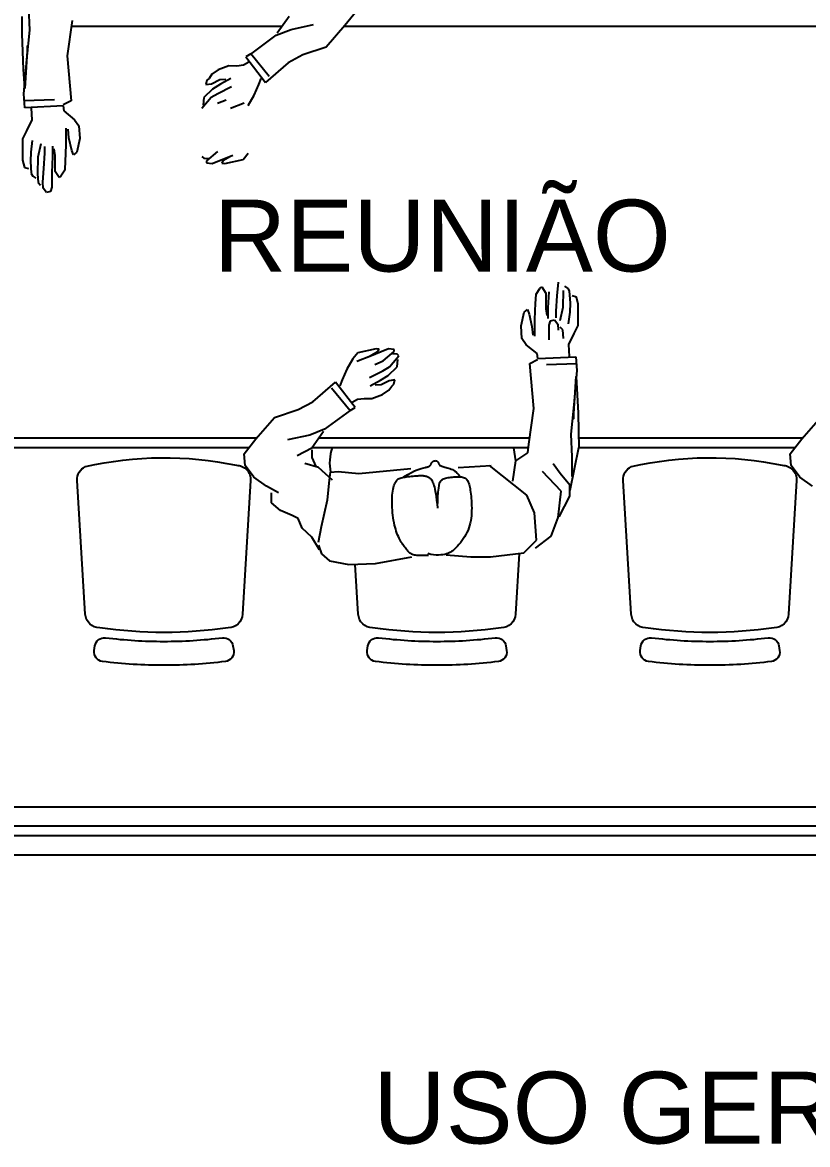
# Model space of a CAD drawing. Header units: millimetres. Extents: x 7034 to 7235, y -465 to -380.
# Drawn here: x 7135.399 to 7137.038, y -410.788 to -408.445 of the extents above; entities that cross this region are included whole.
import ezdxf

# ---------------------------------------------------------------- set-up
doc = ezdxf.new("R2010")
doc.units = ezdxf.units.MM
doc.header["$LTSCALE"] = 0.005
doc.layers.add('0-LAYOUT', color=250, linetype='Continuous', lineweight=25)
for name, color, linetype in [('ARQ_ESQUADRIA', 5, 'Continuous'), ('ARQ_MOBILIARIO 2', 252, 'Continuous'), ('ARQ_TXT_AMBIENTE', 3, 'Continuous'), ('JANELA', 10, 'Continuous')]:
    doc.layers.add(name, color=color, linetype=linetype)
doc.styles.get("Standard").update_dxf_attribs({"font": 'arial.ttf'})

msp = doc.modelspace()

# ---------------------------------------------------------------- linework, layer by layer
at = {"layer": '0-LAYOUT', "linetype": 'ByBlock'}
for points in [[(7135.5008, -408.4532), (7135.9413, -408.4532)], [(7136.0709, -408.4532), (7137.196, -408.4532)], [(7135.8877, -409.3132), (7135.3326, -409.3132)], [(7136.4577, -409.3132), (7136.0172, -409.3132)], [(7137.0278, -409.3132), (7136.5604, -409.3132)], [(7135.8716, -409.3332), (7135.344, -409.3332)], [(7136.4551, -409.3332), (7136.0032, -409.3332)], [(7137.0117, -409.3332), (7136.56, -409.3332)]]:
    msp.add_lwpolyline(points, dxfattribs=at)
for points in [[(7135.56, -409.7092, -0.399285), (7135.53, -409.6807), (7135.5131, -409.4013, -0.305593), (7135.5304, -409.3726, -0.109362), (7135.8454, -409.3698, -0.429301), (7135.8753, -409.4013), (7135.8584, -409.6807, -0.399285), (7135.8285, -409.7092, -0.071734)], [(7136.7001, -409.7092, -0.399285), (7136.6702, -409.6807), (7136.6532, -409.4013, -0.305593), (7136.6705, -409.3726, -0.109362), (7136.9855, -409.3698, -0.429301), (7137.0155, -409.4013), (7136.9986, -409.6807, -0.399285), (7136.9686, -409.7092, -0.071734)], [(7135.6942, -409.7374, 0.030867), (7135.8162, -409.7299, -0.408428), (7135.8384, -409.7469), (7135.8399, -409.7568, -0.419966), (7135.8225, -409.7795, -0.030916), (7135.6942, -409.7874, -0.030916), (7135.5659, -409.7795, -0.419966), (7135.5486, -409.7568), (7135.55, -409.7469, -0.408428), (7135.5723, -409.7299, 0.030867)], [(7136.2643, -409.7374, 0.030867), (7136.3862, -409.7299, -0.408428), (7136.4085, -409.7469), (7136.4099, -409.7568, -0.419966), (7136.3926, -409.7795, -0.030916), (7136.2643, -409.7874, -0.030916), (7136.136, -409.7795, -0.419966), (7136.1187, -409.7568), (7136.1201, -409.7469, -0.408428), (7136.1424, -409.7299, 0.030867)], [(7136.8344, -409.7374, 0.030867), (7136.9563, -409.7299, -0.408428), (7136.9786, -409.7469), (7136.98, -409.7568, -0.419966), (7136.9627, -409.7795, -0.030916), (7136.8344, -409.7874, -0.030916), (7136.7061, -409.7795, -0.419966), (7136.6887, -409.7568), (7136.6902, -409.7469, -0.408428), (7136.7124, -409.7299, 0.030867)]]:
    msp.add_lwpolyline(points, format="xyb", close=True, dxfattribs=at)
msp.add_lwpolyline([(7136.4362, -409.554), (7136.4285, -409.6807, -0.399285), (7136.3985, -409.7092, -0.071734), (7136.1301, -409.7092, -0.399285), (7136.1001, -409.6807), (7136.0938, -409.5767)], format="xyb", dxfattribs=at)
at = {"layer": 'ARQ_ESQUADRIA'}
for p, q in [((7138.3278, -410.1232), (7134.0045, -410.1232)), ((7138.3278, -410.1432), (7134.0045, -410.1432))]:
    msp.add_line(p, q, dxfattribs=at)
at = {"layer": 'ARQ_MOBILIARIO 2', "linetype": 'Continuous'}
for p, q in [((7135.4144, -408.4615), (7135.4123, -408.4144)), ((7135.9555, -408.433), (7135.9309, -408.468)), ((7136.0968, -408.4208), (7136.0723, -408.4516)), ((7135.4081, -408.523), (7135.4144, -408.4615)), ((7135.5025, -408.441), (7135.4921, -408.5148)), ((7135.9289, -408.472), (7135.9596, -408.4598)), ((7135.9596, -408.4598), (7136.0066, -408.4496)), ((7136.0723, -408.4516), (7136.0332, -408.4966)), ((7135.8758, -408.5112), (7135.9289, -408.472)), ((7136.0332, -408.4966), (7135.9841, -408.5131)), ((7135.4019, -408.5946), (7135.4081, -408.523)), ((7135.4921, -408.5148), (7135.5003, -408.6092)), ((7135.8715, -408.5281), (7135.8604, -408.5348)), ((7135.8756, -408.5111), (7135.8653, -408.5171)), ((7135.8653, -408.5171), (7135.9063, -408.5704)), ((7135.9143, -408.5581), (7135.8756, -408.5111)), ((7135.9533, -408.5294), (7135.9063, -408.5704)), ((7135.9841, -408.5131), (7135.9533, -408.5294)), ((7135.7944, -408.5533), (7135.7885, -408.5622)), ((7135.8077, -408.5444), (7135.7944, -408.5533)), ((7135.83, -408.5362), (7135.8077, -408.5444)), ((7135.8463, -408.5363), (7135.83, -408.5362)), ((7135.8604, -408.5348), (7135.8463, -408.5363)), ((7135.7841, -408.5659), (7135.7818, -408.5747)), ((7135.7818, -408.5747), (7135.7937, -408.5732)), ((7135.7885, -408.5622), (7135.7841, -408.5659)), ((7135.7937, -408.5732), (7135.8107, -408.5644)), ((7135.8122, -408.574), (7135.7959, -408.5844)), ((7135.8352, -408.58), (7135.807, -408.594)), ((7135.8107, -408.5644), (7135.8233, -408.5636)), ((7135.8337, -408.5622), (7135.8122, -408.574)), ((7135.8825, -408.597), (7135.8922, -408.5748)), ((7135.8922, -408.5748), (7135.8974, -408.5622)), ((7135.4039, -408.6234), (7135.4019, -408.5946)), ((7135.793, -408.6022), (7135.7736, -408.6251)), ((7135.7773, -408.6022), (7135.7759, -408.6177)), ((7135.7959, -408.5844), (7135.7773, -408.6022)), ((7135.807, -408.594), (7135.793, -408.6022)), ((7135.8699, -408.6185), (7135.8825, -408.597)), ((7135.4654, -408.6071), (7135.4019, -408.6091)), ((7135.4836, -408.6195), (7135.4039, -408.6234)), ((7135.4171, -408.624), (7135.4186, -408.6489)), ((7135.4836, -408.6195), (7135.4851, -408.6301)), ((7135.5003, -408.6092), (7135.4841, -408.6172)), ((7135.824, -408.6073), (7135.8063, -408.6147)), ((7135.8618, -408.6141), (7135.8329, -408.6251)), ((7135.4186, -408.6489), (7135.4073, -408.6716)), ((7135.4851, -408.6301), (7135.5077, -408.6483)), ((7135.5077, -408.6483), (7135.5168, -408.6611)), ((7135.4073, -408.6716), (7135.3989, -408.6882)), ((7135.4896, -408.6663), (7135.4896, -408.6989)), ((7135.4957, -408.686), (7135.4942, -408.6679)), ((7135.5168, -408.6611), (7135.5183, -408.6876)), ((7135.3989, -408.6882), (7135.3989, -408.7328)), ((7135.4193, -408.692), (7135.4163, -408.7162)), ((7135.5017, -408.7125), (7135.4957, -408.686)), ((7135.5183, -408.6876), (7135.5123, -408.7163)), ((7135.4163, -408.7162), (7135.4155, -408.7351)), ((7135.4368, -408.6988), (7135.4306, -408.7267)), ((7135.4435, -408.7502), (7135.4457, -408.7185)), ((7135.4457, -408.7185), (7135.4457, -408.7041)), ((7135.4616, -408.7033), (7135.4616, -408.7253)), ((7135.4669, -408.723), (7135.4647, -408.7094)), ((7135.4888, -408.72), (7135.488, -408.7336)), ((7135.4896, -408.6989), (7135.4888, -408.72)), ((7135.5055, -408.7215), (7135.5017, -408.7125)), ((7135.5123, -408.7163), (7135.5055, -408.7215)), ((7135.8063, -408.7147), (7135.7832, -408.734)), ((7135.8596, -408.7311), (7135.8699, -408.7185)), ((7135.3989, -408.7328), (7135.4027, -408.7479)), ((7135.4155, -408.7351), (7135.417, -408.7608)), ((7135.4306, -408.7267), (7135.4299, -408.7615)), ((7135.4616, -408.7253), (7135.4601, -408.7585)), ((7135.4669, -408.7411), (7135.4669, -408.723)), ((7135.4669, -408.7562), (7135.4669, -408.7411)), ((7135.488, -408.7336), (7135.4873, -408.754)), ((7135.7736, -408.7251), (7135.7773, -408.7288)), ((7135.7773, -408.7288), (7135.787, -408.7296)), ((7135.7832, -408.734), (7135.7832, -408.7384)), ((7135.7832, -408.7384), (7135.7951, -408.7399)), ((7135.7951, -408.7399), (7135.8381, -408.7222)), ((7135.8174, -408.734), (7135.8151, -408.7392)), ((7135.8151, -408.7392), (7135.8211, -408.7399)), ((7135.8329, -408.7251), (7135.8174, -408.734)), ((7135.8211, -408.7399), (7135.8596, -408.7311)), ((7135.4027, -408.7479), (7135.4117, -408.7502)), ((7135.417, -408.7608), (7135.4201, -408.766)), ((7135.4201, -408.766), (7135.4268, -408.7706)), ((7135.4299, -408.7615), (7135.4314, -408.7796)), ((7135.4412, -408.7789), (7135.4435, -408.7502)), ((7135.4601, -408.7585), (7135.4601, -408.7895)), ((7135.4752, -408.7691), (7135.4669, -408.7562)), ((7135.479, -408.7661), (7135.4752, -408.7691)), ((7135.4873, -408.754), (7135.479, -408.7661)), ((7135.4314, -408.7796), (7135.4367, -408.7849)), ((7135.4419, -408.791), (7135.4412, -408.7789)), ((7135.4487, -408.8001), (7135.4419, -408.791)), ((7135.4601, -408.7895), (7135.4571, -408.7985)), ((7135.4571, -408.7985), (7135.4487, -408.8001)), ((7136.4712, -409.0125), (7136.4795, -409.0004)), ((7136.4795, -409.0004), (7136.4834, -408.9973)), ((7136.4834, -408.9973), (7136.4916, -409.0102)), ((7136.5173, -408.9875), (7136.515, -409.0163)), ((7136.5384, -409.0004), (7136.5317, -408.9958)), ((7136.5415, -409.0057), (7136.5384, -409.0004)), ((7136.4705, -409.0328), (7136.4712, -409.0125)), ((7136.4916, -409.0102), (7136.4916, -409.0253)), ((7136.4916, -409.0253), (7136.4916, -409.0434)), ((7136.4969, -409.0412), (7136.4985, -409.0079)), ((7136.515, -409.0163), (7136.5128, -409.0479)), ((7136.5279, -409.0397), (7136.5286, -409.005)), ((7136.543, -409.0314), (7136.5415, -409.0057)), ((7136.5558, -409.0186), (7136.5468, -409.0163)), ((7136.5596, -409.0337), (7136.5558, -409.0186)), ((7136.4462, -409.0502), (7136.4531, -409.0449)), ((7136.4531, -409.0449), (7136.4568, -409.054)), ((7136.469, -409.0676), (7136.4697, -409.0464)), ((7136.4697, -409.0464), (7136.4705, -409.0328)), ((7136.4916, -409.0434), (7136.4938, -409.057)), ((7136.4969, -409.0631), (7136.4969, -409.0412)), ((7136.5128, -409.0479), (7136.5128, -409.0623)), ((7136.5218, -409.0676), (7136.5279, -409.0397)), ((7136.5423, -409.0502), (7136.543, -409.0314)), ((7136.5596, -409.0782), (7136.5596, -409.0337)), ((7136.4402, -409.0789), (7136.4462, -409.0502)), ((7136.4568, -409.054), (7136.4628, -409.0804)), ((7136.4689, -409.1001), (7136.469, -409.0676)), ((7136.4985, -409.077), (7136.5014, -409.0679)), ((7136.5014, -409.0679), (7136.5098, -409.0664)), ((7136.5098, -409.0664), (7136.5166, -409.0755)), ((7136.5392, -409.0744), (7136.5423, -409.0502)), ((7136.4417, -409.1053), (7136.4402, -409.0789)), ((7136.4628, -409.0804), (7136.4644, -409.0985)), ((7136.4985, -409.1079), (7136.4985, -409.077)), ((7136.5166, -409.0755), (7136.5173, -409.0875)), ((7136.5271, -409.0868), (7136.5218, -409.0815)), ((7136.5286, -409.105), (7136.5271, -409.0868)), ((7136.5399, -409.1175), (7136.5512, -409.0948)), ((7136.5512, -409.0948), (7136.5596, -409.0782)), ((7136.4508, -409.1182), (7136.4417, -409.1053)), ((7136.4734, -409.1363), (7136.4508, -409.1182)), ((7136.5414, -409.1424), (7136.5399, -409.1175)), ((7136.0989, -409.1353), (7136.0886, -409.1479)), ((7136.0968, -409.1524), (7136.1256, -409.1413)), ((7136.1375, -409.1265), (7136.0989, -409.1353)), ((7136.1634, -409.1265), (7136.1204, -409.1443)), ((7136.1256, -409.1413), (7136.1411, -409.1324)), ((7136.1434, -409.1272), (7136.1375, -409.1265)), ((7136.1411, -409.1324), (7136.1434, -409.1272)), ((7136.1523, -409.1517), (7136.1753, -409.1324)), ((7136.1753, -409.128), (7136.1634, -409.1265)), ((7136.1656, -409.1643), (7136.1849, -409.1414)), ((7136.1812, -409.1377), (7136.1715, -409.1369)), ((7136.1753, -409.1324), (7136.1753, -409.128)), ((7136.1849, -409.1414), (7136.1812, -409.1377)), ((7136.4749, -409.1469), (7136.4734, -409.1363)), ((7136.4749, -409.1469), (7136.5546, -409.1431)), ((7136.5546, -409.1431), (7136.5567, -409.1718)), ((7136.0886, -409.1479), (7136.076, -409.1694)), ((7136.1345, -409.1591), (7136.1523, -409.1517)), ((7136.1515, -409.1724), (7136.1656, -409.1643)), ((7136.1626, -409.1821), (7136.1812, -409.1643)), ((7136.1812, -409.1643), (7136.1826, -409.1487)), ((7136.4582, -409.1573), (7136.4744, -409.1493)), ((7136.4664, -409.2516), (7136.4582, -409.1573)), ((7136.4931, -409.1593), (7136.5567, -409.1573)), ((7136.076, -409.1694), (7136.0663, -409.1916)), ((7136.1233, -409.1865), (7136.1515, -409.1724)), ((7136.1463, -409.1924), (7136.1626, -409.1821)), ((7136.5567, -409.1718), (7136.5504, -409.2434)), ((7136.0052, -409.2371), (7136.0522, -409.1961)), ((7136.0442, -409.2083), (7136.0829, -409.2554)), ((7136.0933, -409.2494), (7136.0522, -409.1961)), ((7136.0663, -409.1916), (7136.0612, -409.2042)), ((7136.1248, -409.2042), (7136.1463, -409.1924)), ((7136.1478, -409.202), (7136.1352, -409.2028)), ((7136.1648, -409.1932), (7136.1478, -409.202)), ((7136.1508, -409.2221), (7136.1641, -409.2132)), ((7136.1641, -409.2132), (7136.17, -409.2043)), ((7136.1767, -409.1917), (7136.1648, -409.1932)), ((7136.17, -409.2043), (7136.1744, -409.2006)), ((7136.1744, -409.2006), (7136.1767, -409.1917)), ((7136.087, -409.2383), (7136.0981, -409.2317)), ((7136.0981, -409.2317), (7136.1123, -409.2302)), ((7136.1123, -409.2302), (7136.1285, -409.2302)), ((7136.1285, -409.2302), (7136.1508, -409.2221)), ((7135.9253, -409.2698), (7135.9744, -409.2533)), ((7135.9744, -409.2533), (7136.0052, -409.2371)), ((7136.0828, -409.2552), (7136.0297, -409.2944)), ((7136.0829, -409.2554), (7136.0933, -409.2494)), ((7136.456, -409.3254), (7136.4664, -409.2516)), ((7136.5504, -409.2434), (7136.5441, -409.305)), ((7135.8863, -409.3148), (7135.9253, -409.2698)), ((7137.0264, -409.3148), (7137.0655, -409.2698)), ((7135.9989, -409.3066), (7135.9519, -409.3169)), ((7136.0297, -409.2944), (7135.9989, -409.3066)), ((7136.003, -409.3334), (7136.0276, -409.2984)), ((7136.5441, -409.305), (7136.5462, -409.352)), ((7135.8617, -409.3456), (7135.8863, -409.3148)), ((7136.4539, -409.3439), (7136.456, -409.3254)), ((7137.0019, -409.3456), (7137.0264, -409.3148)), ((7135.8638, -409.3701), (7135.8617, -409.3456)), ((7135.9723, -409.3497), (7136.003, -409.3334)), ((7136.003, -409.3374), (7136.003, -409.3539)), ((7136.003, -409.3539), (7136.0113, -409.3722)), ((7136.4294, -409.3602), (7136.4249, -409.3332)), ((7136.4294, -409.3602), (7136.4539, -409.3439)), ((7136.5601, -409.3331), (7136.542, -409.4228)), ((7136.5462, -409.352), (7136.5462, -409.393)), ((7137.0039, -409.3701), (7137.0019, -409.3456)), ((7135.8821, -409.3946), (7135.8638, -409.3701)), ((7136.0172, -409.3742), (7135.9885, -409.3662)), ((7136.0462, -409.401), (7136.0172, -409.3742)), ((7136.1015, -409.3868), (7136.21, -409.3766)), ((7136.2273, -409.3776), (7136.2311, -409.3764)), ((7136.2311, -409.3764), (7136.2344, -409.3756)), ((7136.2344, -409.3756), (7136.2371, -409.375)), ((7136.2371, -409.375), (7136.2394, -409.3745)), ((7136.2394, -409.3745), (7136.2414, -409.374)), ((7136.2414, -409.374), (7136.2431, -409.3736)), ((7136.2431, -409.3736), (7136.2444, -409.3733)), ((7136.2444, -409.3733), (7136.2456, -409.3729)), ((7136.2456, -409.3729), (7136.2466, -409.3726)), ((7136.2466, -409.3726), (7136.2474, -409.3722)), ((7136.2474, -409.3722), (7136.2481, -409.3718)), ((7136.2481, -409.3718), (7136.2488, -409.3714)), ((7136.2488, -409.3714), (7136.2494, -409.3709)), ((7136.2494, -409.3709), (7136.25, -409.3704)), ((7136.25, -409.3704), (7136.2505, -409.3699)), ((7136.2505, -409.3699), (7136.251, -409.3693)), ((7136.251, -409.3693), (7136.2514, -409.3686)), ((7136.2514, -409.3686), (7136.2519, -409.3679)), ((7136.2519, -409.3679), (7136.2523, -409.3672)), ((7136.2523, -409.3672), (7136.2526, -409.3665)), ((7136.2526, -409.3665), (7136.253, -409.3657)), ((7136.253, -409.3657), (7136.2534, -409.3649)), ((7136.2534, -409.3649), (7136.2538, -409.3642)), ((7136.2538, -409.3642), (7136.2543, -409.3634)), ((7136.2543, -409.3634), (7136.2549, -409.3627)), ((7136.2549, -409.3627), (7136.2555, -409.3621)), ((7136.2555, -409.3621), (7136.2562, -409.3615)), ((7136.2562, -409.3615), (7136.2571, -409.361)), ((7136.2571, -409.361), (7136.258, -409.3606)), ((7136.258, -409.3606), (7136.2591, -409.3603)), ((7136.2591, -409.3603), (7136.2601, -409.3602)), ((7136.2601, -409.3602), (7136.2612, -409.3601)), ((7136.2612, -409.3601), (7136.2622, -409.3602)), ((7136.2622, -409.3602), (7136.2632, -409.3604)), ((7136.2632, -409.3604), (7136.2641, -409.3608)), ((7136.2641, -409.3608), (7136.2648, -409.3613)), ((7136.2648, -409.3613), (7136.2655, -409.3619)), ((7136.2655, -409.3619), (7136.2661, -409.3626)), ((7136.2661, -409.3626), (7136.2666, -409.3634)), ((7136.2666, -409.3634), (7136.2671, -409.3643)), ((7136.2671, -409.3643), (7136.2675, -409.3651)), ((7136.2675, -409.3651), (7136.2678, -409.366)), ((7136.2678, -409.366), (7136.2681, -409.3667)), ((7136.2681, -409.3667), (7136.2684, -409.3674)), ((7136.2684, -409.3674), (7136.2687, -409.3681)), ((7136.2687, -409.3681), (7136.269, -409.3686)), ((7136.269, -409.3686), (7136.2694, -409.3692)), ((7136.2694, -409.3692), (7136.27, -409.3697)), ((7136.27, -409.3697), (7136.2708, -409.3701)), ((7136.2708, -409.3701), (7136.2718, -409.3706)), ((7136.2718, -409.3706), (7136.2731, -409.3711)), ((7136.2731, -409.3711), (7136.2747, -409.3716)), ((7136.2747, -409.3716), (7136.2765, -409.3722)), ((7136.2765, -409.3722), (7136.2786, -409.3728)), ((7136.2786, -409.3728), (7136.2809, -409.3734)), ((7136.2809, -409.3734), (7136.2833, -409.3741)), ((7136.2833, -409.3741), (7136.2859, -409.3748)), ((7136.2859, -409.3748), (7136.2885, -409.3757)), ((7136.2885, -409.3757), (7136.2911, -409.3766)), ((7136.2911, -409.3766), (7136.2938, -409.3776)), ((7136.3085, -409.3744), (7136.3779, -409.3704)), ((7136.4518, -409.432), (7136.3741, -409.3704)), ((7136.4231, -409.4032), (7136.4294, -409.3602)), ((7136.5216, -409.387), (7136.5071, -409.3665)), ((7137.0222, -409.3946), (7137.0039, -409.3701)), ((7135.9087, -409.4132), (7135.8821, -409.3946)), ((7136.04, -409.401), (7136.0421, -409.3845)), ((7136.0421, -409.3845), (7136.0583, -409.3825)), ((7136.0583, -409.3825), (7136.1015, -409.3868)), ((7136.1805, -409.401), (7136.182, -409.3996)), ((7136.182, -409.3996), (7136.1836, -409.3984)), ((7136.1836, -409.3984), (7136.1854, -409.3974)), ((7136.1854, -409.3974), (7136.1874, -409.3966)), ((7136.1874, -409.3966), (7136.1896, -409.3959)), ((7136.1896, -409.3959), (7136.1921, -409.3954)), ((7136.1921, -409.3954), (7136.1948, -409.3948)), ((7136.1948, -409.3948), (7136.1978, -409.3943)), ((7136.1955, -409.3938), (7136.2038, -409.3888)), ((7136.1978, -409.3943), (7136.2011, -409.3939)), ((7136.2011, -409.3939), (7136.2045, -409.3935)), ((7136.2038, -409.3888), (7136.2111, -409.3848)), ((7136.2045, -409.3935), (7136.2079, -409.3931)), ((7136.2079, -409.3931), (7136.2114, -409.3927)), ((7136.2111, -409.3848), (7136.2173, -409.3817)), ((7136.2114, -409.3927), (7136.2149, -409.3923)), ((7136.2149, -409.3923), (7136.2182, -409.392)), ((7136.2173, -409.3817), (7136.2227, -409.3793)), ((7136.2182, -409.392), (7136.2213, -409.3918)), ((7136.2213, -409.3918), (7136.2242, -409.3915)), ((7136.2227, -409.3793), (7136.2273, -409.3776)), ((7136.2242, -409.3915), (7136.2268, -409.3914)), ((7136.2268, -409.3914), (7136.2292, -409.3912)), ((7136.2292, -409.3912), (7136.2315, -409.3912)), ((7136.2315, -409.3912), (7136.2336, -409.3912)), ((7136.2336, -409.3912), (7136.2355, -409.3913)), ((7136.2355, -409.3913), (7136.2373, -409.3915)), ((7136.2373, -409.3915), (7136.2391, -409.3918)), ((7136.2391, -409.3918), (7136.2408, -409.3922)), ((7136.2408, -409.3922), (7136.2424, -409.3927)), ((7136.2424, -409.3927), (7136.244, -409.3933)), ((7136.244, -409.3933), (7136.2455, -409.394)), ((7136.2455, -409.394), (7136.2469, -409.3947)), ((7136.2469, -409.3947), (7136.2483, -409.3956)), ((7136.2483, -409.3956), (7136.2495, -409.3965)), ((7136.2495, -409.3965), (7136.2507, -409.3975)), ((7136.2507, -409.3975), (7136.2517, -409.3986)), ((7136.2517, -409.3986), (7136.2527, -409.3998)), ((7136.2527, -409.3998), (7136.2536, -409.4011)), ((7136.2726, -409.402), (7136.2742, -409.4005)), ((7136.2742, -409.4005), (7136.276, -409.3992)), ((7136.276, -409.3992), (7136.278, -409.3982)), ((7136.278, -409.3982), (7136.2801, -409.3973)), ((7136.2801, -409.3973), (7136.2825, -409.3966)), ((7136.2825, -409.3966), (7136.285, -409.396)), ((7136.285, -409.396), (7136.2876, -409.3955)), ((7136.2876, -409.3955), (7136.2905, -409.3951)), ((7136.2905, -409.3951), (7136.2935, -409.3948)), ((7136.2935, -409.3948), (7136.2966, -409.3944)), ((7136.2938, -409.3776), (7136.2965, -409.3788)), ((7136.2965, -409.3788), (7136.2991, -409.3801)), ((7136.2966, -409.3944), (7136.2998, -409.3941)), ((7136.2991, -409.3801), (7136.3017, -409.3818)), ((7136.2998, -409.3941), (7136.3031, -409.3939)), ((7136.3017, -409.3818), (7136.3043, -409.3837)), ((7136.3031, -409.3939), (7136.3063, -409.3937)), ((7136.3043, -409.3837), (7136.3069, -409.3861)), ((7136.3063, -409.3937), (7136.3095, -409.3937)), ((7136.3069, -409.3861), (7136.3094, -409.3889)), ((7136.3094, -409.3889), (7136.3119, -409.3922)), ((7136.3095, -409.3937), (7136.3125, -409.3937)), ((7136.3125, -409.3937), (7136.3153, -409.394)), ((7136.3153, -409.394), (7136.3179, -409.3945)), ((7136.3179, -409.3945), (7136.3201, -409.3951)), ((7136.3201, -409.3951), (7136.3221, -409.396)), ((7136.3221, -409.396), (7136.3239, -409.397)), ((7136.3239, -409.397), (7136.3254, -409.3983)), ((7136.3254, -409.3983), (7136.3267, -409.3998)), ((7136.3267, -409.3998), (7136.3278, -409.4015)), ((7136.5237, -409.4238), (7136.4847, -409.3827)), ((7136.542, -409.4116), (7136.5216, -409.387)), ((7137.0488, -409.4132), (7137.0222, -409.3946)), ((7135.9332, -409.4275), (7135.9087, -409.4132)), ((7136.0358, -409.442), (7136.04, -409.401)), ((7136.1715, -409.4279), (7136.1721, -409.4237)), ((7136.1721, -409.4237), (7136.1728, -409.4197)), ((7136.1728, -409.4197), (7136.1736, -409.4161)), ((7136.1736, -409.4161), (7136.1745, -409.4128)), ((7136.1745, -409.4128), (7136.1755, -409.4098)), ((7136.1755, -409.4098), (7136.1766, -409.4071)), ((7136.1766, -409.4071), (7136.1778, -409.4048)), ((7136.1778, -409.4048), (7136.1791, -409.4028)), ((7136.1791, -409.4028), (7136.1805, -409.401)), ((7136.2536, -409.4011), (7136.2545, -409.4027)), ((7136.2545, -409.4027), (7136.2553, -409.4046)), ((7136.2553, -409.4046), (7136.2562, -409.4067)), ((7136.2562, -409.4067), (7136.257, -409.4092)), ((7136.257, -409.4092), (7136.2579, -409.4122)), ((7136.2579, -409.4122), (7136.2589, -409.4156)), ((7136.2589, -409.4156), (7136.2599, -409.4196)), ((7136.2599, -409.4196), (7136.2609, -409.4242)), ((7136.2609, -409.4242), (7136.2619, -409.4295)), ((7136.2672, -409.426), (7136.268, -409.4179)), ((7136.268, -409.4179), (7136.2689, -409.4118)), ((7136.2689, -409.4118), (7136.27, -409.4073)), ((7136.27, -409.4073), (7136.2712, -409.4042)), ((7136.2712, -409.4042), (7136.2726, -409.402)), ((7136.3278, -409.4015), (7136.3289, -409.4033)), ((7136.3289, -409.4033), (7136.3298, -409.4053)), ((7136.3298, -409.4053), (7136.3306, -409.4076)), ((7136.3306, -409.4076), (7136.3314, -409.41)), ((7136.3314, -409.41), (7136.3322, -409.4126)), ((7136.3322, -409.4126), (7136.3328, -409.4155)), ((7136.3328, -409.4155), (7136.3334, -409.4186)), ((7136.3334, -409.4186), (7136.334, -409.4221)), ((7136.334, -409.4221), (7136.3346, -409.4258)), ((7136.5174, -409.4791), (7136.5237, -409.4238)), ((7136.542, -409.4341), (7136.542, -409.4116)), ((7135.919, -409.448), (7135.919, -409.4275)), ((7136.0233, -409.4973), (7136.0358, -409.442)), ((7136.1705, -409.4475), (7136.1706, -409.4423)), ((7136.1706, -409.4528), (7136.1705, -409.4475)), ((7136.1706, -409.4423), (7136.1708, -409.4372)), ((7136.1708, -409.4372), (7136.1711, -409.4324)), ((7136.1711, -409.4324), (7136.1715, -409.4279)), ((7136.2619, -409.4295), (7136.2628, -409.4356)), ((7136.2628, -409.4356), (7136.2637, -409.4426)), ((7136.2637, -409.4426), (7136.2645, -409.4505)), ((7136.2659, -409.4499), (7136.2665, -409.4366)), ((7136.2665, -409.4366), (7136.2672, -409.426)), ((7136.3346, -409.4258), (7136.3351, -409.4298)), ((7136.3351, -409.4298), (7136.3356, -409.4341)), ((7136.3356, -409.4341), (7136.336, -409.4388)), ((7136.336, -409.4388), (7136.3364, -409.4437)), ((7136.3364, -409.4437), (7136.3366, -409.4487)), ((7136.4684, -409.4688), (7136.4518, -409.432)), ((7136.5195, -409.4771), (7136.542, -409.4341)), ((7135.9373, -409.4645), (7135.919, -409.448)), ((7135.9618, -409.4748), (7135.9373, -409.4645)), ((7136.1708, -409.4582), (7136.1706, -409.4528)), ((7136.1712, -409.4636), (7136.1708, -409.4582)), ((7136.1716, -409.469), (7136.1712, -409.4636)), ((7136.1722, -409.4743), (7136.1716, -409.469)), ((7136.2645, -409.4505), (7136.2652, -409.4594)), ((7136.3366, -409.4698), (7136.3362, -409.4751)), ((7136.3366, -409.4487), (7136.3368, -409.4539)), ((7136.3368, -409.4645), (7136.3366, -409.4698)), ((7136.3368, -409.4539), (7136.3369, -409.4592)), ((7136.3369, -409.4592), (7136.3368, -409.4645)), ((7136.4721, -409.5264), (7136.4684, -409.4688)), ((7135.9743, -409.4808), (7135.9618, -409.4748)), ((7135.9826, -409.5013), (7135.9743, -409.4808)), ((7136.173, -409.4796), (7136.1722, -409.4743)), ((7136.1738, -409.4847), (7136.173, -409.4796)), ((7136.1748, -409.4897), (7136.1738, -409.4847)), ((7136.1758, -409.4945), (7136.1748, -409.4897)), ((7136.3338, -409.4904), (7136.3325, -409.4954)), ((7136.3348, -409.4854), (7136.3338, -409.4904)), ((7136.3356, -409.4803), (7136.3348, -409.4854)), ((7136.3362, -409.4751), (7136.3356, -409.4803)), ((7136.5029, -409.5181), (7136.5174, -409.4791)), ((7136.0029, -409.5198), (7135.9826, -409.5013)), ((7136.0171, -409.5301), (7136.0233, -409.4973)), ((7136.177, -409.4991), (7136.1758, -409.4945)), ((7136.1782, -409.5035), (7136.177, -409.4991)), ((7136.1795, -409.5077), (7136.1782, -409.5035)), ((7136.1809, -409.5116), (7136.1795, -409.5077)), ((7136.1823, -409.5152), (7136.1809, -409.5116)), ((7136.1838, -409.5185), (7136.1823, -409.5152)), ((7136.3247, -409.5145), (7136.322, -409.519)), ((7136.3271, -409.5099), (7136.3247, -409.5145)), ((7136.3292, -409.5051), (7136.3271, -409.5099)), ((7136.331, -409.5003), (7136.3292, -409.5051)), ((7136.3325, -409.4954), (7136.331, -409.5003)), ((7136.0192, -409.5464), (7136.0029, -409.5198)), ((7136.0171, -409.5364), (7136.0233, -409.5546)), ((7136.1853, -409.5217), (7136.1838, -409.5185)), ((7136.1868, -409.5247), (7136.1853, -409.5217)), ((7136.1884, -409.5275), (7136.1868, -409.5247)), ((7136.1899, -409.5301), (7136.1884, -409.5275)), ((7136.1915, -409.5326), (7136.1899, -409.5301)), ((7136.1931, -409.5351), (7136.1915, -409.5326)), ((7136.1946, -409.5374), (7136.1931, -409.5351)), ((7136.1962, -409.5396), (7136.1946, -409.5374)), ((7136.1977, -409.5417), (7136.1962, -409.5396)), ((7136.3072, -409.5385), (7136.3045, -409.5415)), ((7136.3102, -409.5351), (7136.3072, -409.5385)), ((7136.3132, -409.5315), (7136.3102, -409.5351)), ((7136.3162, -409.5275), (7136.3132, -409.5315)), ((7136.3191, -409.5234), (7136.3162, -409.5275)), ((7136.322, -409.519), (7136.3191, -409.5234)), ((7136.4455, -409.5529), (7136.4721, -409.5264)), ((7136.47, -409.5426), (7136.5029, -409.5181)), ((7136.0233, -409.5546), (7136.0399, -409.5692)), ((7136.1363, -409.5752), (7136.2119, -409.561)), ((7136.1993, -409.5437), (7136.1977, -409.5417)), ((7136.2007, -409.5455), (7136.1993, -409.5437)), ((7136.2022, -409.5473), (7136.2007, -409.5455)), ((7136.2037, -409.5489), (7136.2022, -409.5473)), ((7136.2051, -409.5505), (7136.2037, -409.5489)), ((7136.2065, -409.5519), (7136.2051, -409.5505)), ((7136.208, -409.5531), (7136.2065, -409.5519)), ((7136.2095, -409.5543), (7136.208, -409.5531)), ((7136.2112, -409.5552), (7136.2095, -409.5543)), ((7136.213, -409.5561), (7136.2112, -409.5552)), ((7136.215, -409.5568), (7136.213, -409.5561)), ((7136.2172, -409.5574), (7136.215, -409.5568)), ((7136.2197, -409.5578), (7136.2172, -409.5574)), ((7136.2225, -409.558), (7136.2197, -409.5578)), ((7136.2256, -409.5582), (7136.2225, -409.558)), ((7136.2291, -409.5583), (7136.2256, -409.5582)), ((7136.2329, -409.5583), (7136.2291, -409.5583)), ((7136.2371, -409.5583), (7136.2329, -409.5583)), ((7136.2418, -409.5583), (7136.2371, -409.5583)), ((7136.2468, -409.5583), (7136.2418, -409.5583)), ((7136.2515, -409.5558), (7136.2451, -409.5543)), ((7136.2574, -409.5567), (7136.2515, -409.5558)), ((7136.2629, -409.5572), (7136.2574, -409.5567)), ((7136.2679, -409.5573), (7136.2629, -409.5572)), ((7136.2725, -409.5571), (7136.2679, -409.5573)), ((7136.2768, -409.5565), (7136.2725, -409.5571)), ((7136.2806, -409.5558), (7136.2768, -409.5565)), ((7136.284, -409.5549), (7136.2806, -409.5558)), ((7136.2838, -409.5568), (7136.3349, -409.5611)), ((7136.2871, -409.5539), (7136.284, -409.5549)), ((7136.2899, -409.5528), (7136.2871, -409.5539)), ((7136.2924, -409.5515), (7136.2899, -409.5528)), ((7136.2948, -409.55), (7136.2924, -409.5515)), ((7136.2972, -409.5483), (7136.2948, -409.55)), ((7136.2995, -409.5464), (7136.2972, -409.5483)), ((7136.3019, -409.5441), (7136.2995, -409.5464)), ((7136.3045, -409.5415), (7136.3019, -409.5441)), ((7136.3349, -409.5611), (7136.3761, -409.5611)), ((7136.3761, -409.5611), (7136.4455, -409.5529)), ((7136.0399, -409.5692), (7136.0806, -409.5772)), ((7136.0806, -409.5772), (7136.1363, -409.5752))]:
    msp.add_line(p, q, dxfattribs=at)
for points in [[(7135.4099, -408.5057), (7135.409, -408.4938), (7135.4035, -408.5823), (7135.4035, -408.5823), (7135.4012, -408.5437), (7135.3995, -408.5057), (7135.3983, -408.4688), (7135.3979, -408.4332)], [(7136.5486, -409.2607), (7136.5495, -409.2727), (7136.555, -409.1842), (7136.555, -409.1842), (7136.5573, -409.2228), (7136.5591, -409.2607), (7136.5602, -409.2977), (7136.5606, -409.3332)]]:
    msp.add_lwpolyline(points, dxfattribs=at)
msp.add_arc((7136.1451, -409.3652), 0.1048, 162.2191, 190.5893, dxfattribs=at)
at = {"layer": 'JANELA'}
for p, q in [((7134.0045, -410.0832), (7137.7745, -410.0832)), ((7134.0045, -410.1832), (7138.3245, -410.1832))]:
    msp.add_line(p, q, dxfattribs=at)

# ---------------------------------------------------------------- texts
at = {"layer": 'ARQ_TXT_AMBIENTE'}
note = msp.add_mtext_dynamic_manual_height_columns('\\pi0.77415;    REUNIÃO\\P\\pi1.36325;', width=2.72651, gutter_width=0, heights=[0.1854, 0], dxfattribs=dict(at, insert=(7134.7913, -408.8153), char_height=0.15, attachment_point=1))
for column, words in zip(note.columns.linked_columns, ['\\pi1.36325;']):
    column.text = words
at = {"layer": 'ARQ_TXT_AMBIENTE', "insert": (7135.5728, -410.6358), "char_height": 0.15, "attachment_point": 1}
msp.add_mtext_dynamic_manual_height_columns('\\pi0.50039; USO GERAL', width=2.27425, gutter_width=12.5, heights=[0], dxfattribs=at)

doc.saveas('drawing.dxf')
